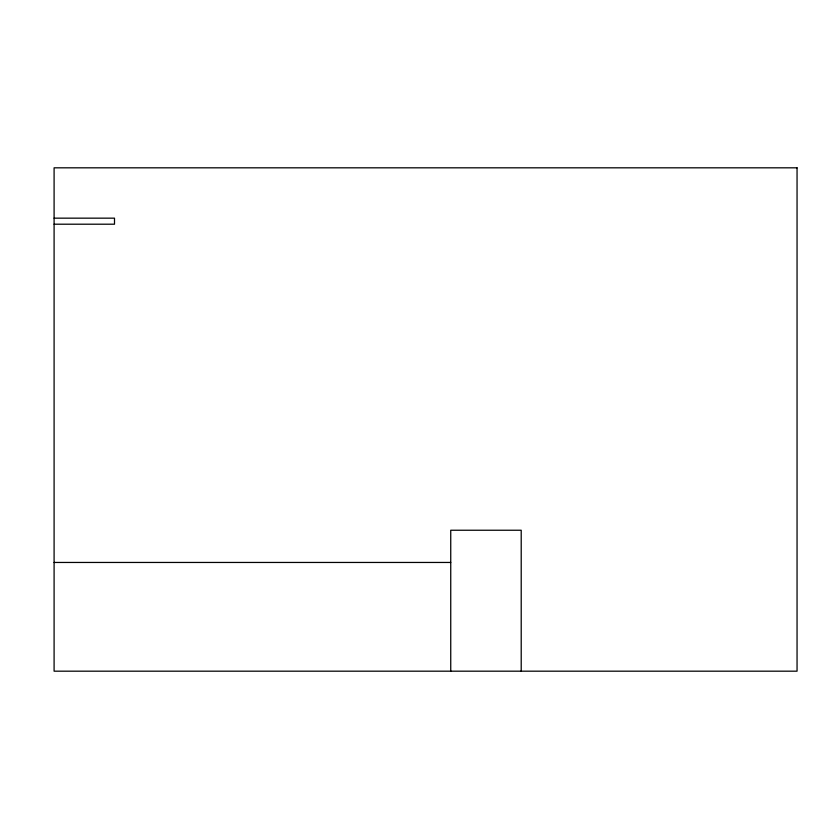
<?xml version="1.0" encoding="UTF-8"?>
<svg xmlns="http://www.w3.org/2000/svg" width="839" height="839" viewBox="0 0 839 839"><rect width="100%" height="100%" fill="white"/><g stroke="black" fill="none" stroke-linecap="round" stroke-linejoin="round"><path stroke-width="1.26" d="M54.095 218.161L114.503 218.161L114.503 224.202L54.095 224.202M54.095 562.455L450.742 562.455M521.208 671.179L521.208 530.238L450.742 530.238L450.742 671.179M797.05 167.821L54.095 167.821L54.095 671.179L797.05 671.179L797.05 167.821"/></g></svg>
